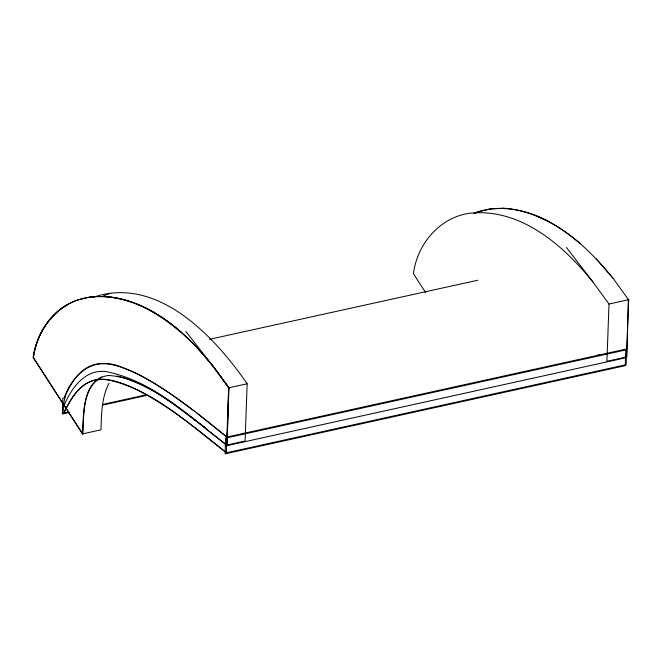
<?xml version="1.0" encoding="UTF-8"?>
<svg xmlns="http://www.w3.org/2000/svg" width="662" height="662" viewBox="0 0 662 662"><rect width="100%" height="100%" fill="white"/><g stroke="black" fill="none" stroke-linecap="round" stroke-linejoin="round"><path stroke-width="0.99" d="M227.066 445.236L228.688 387.22M626.144 364.63L626.583 348.932M626.74 357.157L628.362 299.141M109.089 383.207C101.476 397.399 101.609 414.131 100.947 429.82L82.46 433.891C83.842 413.733 81.84 378.73 108.924 375.42M82.742 433.833C84.107 414.478 82.047 387.659 101.931 376.935M92.572 297.503C156.861 274.854 214.405 336.147 247.158 383.778L245.081 441.041L226.594 445.112L228.671 387.849L212.61 365.796L185.799 331.339M626.55 356.967L628.66 299.704L608.999 304.032L592.937 281.979L566.415 247.456M608.999 304.032L606.922 361.295L626.583 356.959M628.379 306.738L628.635 299.704M33.39 357.281C37.155 327.657 60.052 300.581 90.562 297.072C124.166 293.158 155.86 310.635 180.61 331.794M64.313 397.291C74.111 371.44 95.676 355.262 123.016 367.782C149.372 377.812 172.327 394.759 194.769 411.466M64.255 405.061C71.504 387.965 85.348 368.527 106.524 371.68C153.601 381.238 189.787 416.994 226.876 445.054L228.953 387.791C197.59 342.287 150.622 291.652 90.156 296.981M66.912 304.876C48.036 315.832 36.675 336.279 33.381 357.447L82.725 433.958M78.099 299.836C53.101 307.962 36.708 332.167 33.1 357.513L82.46 433.891M474.042 213.429L477.798 211.741L490.145 208.836M474.141 213.528C511.519 198.6 552.091 219.304 580.284 243.715M103.603 295.757L110.248 293.324M77.818 299.894L90.437 296.924M209.382 339.341L477.823 280.233M64.802 397.879L62.816 398.317L62.377 414.015L69.344 412.476M62.592 406.162L64.586 405.723M68.5 411.996L63.875 413.022C70.702 399.55 79.026 383.157 95.369 380.054C109.867 377.63 124.133 383.513 136.926 389.719C168.769 406.104 196.846 428.728 224.517 451.219M102.709 404.441L146.161 394.833M102.188 405.235L146.534 395.462M228.671 387.849L247.158 383.778M626.103 349.064L226.851 437.052L196.655 412.906M225.337 445.998L625.491 357.803M625.656 364.795L226.404 452.783L226.909 437.019C198.914 414.238 170.581 391.341 138.532 374.435C126.152 368.502 112.821 362.826 98.779 363.835C89.643 364.82 81.616 370.157 76.097 377.348C68.252 387.891 61.74 399.178 64.04 412.914C71.289 395.81 85.133 376.372 106.309 379.525C152.972 388.958 188.902 424.292 225.684 452.08M490.112 208.836L503.484 208.174M108.642 375.478C145.888 377.795 175.769 407.097 204.955 427.313M503.459 208.182C549.063 211.178 585.465 244.278 612.822 278.172M103.495 296.328C140.46 298.488 171.946 321.806 196.887 347.442M117.066 375.958C159.484 387.336 192.551 419.071 226.594 445.112M532.562 214.157L548.037 221.05M598.307 354.327L599.88 355.593M596.33 258.883L612.598 277.643L628.9 300.275M592.937 281.979C563.321 245.379 520.92 208.133 470.483 213.164C439.932 216.805 417.159 244.038 413.427 273.696L425.542 292.438M196.374 347.029L213.147 366.26L229.226 388.362M225.56 438.145L225.121 453.842L625.276 365.656L625.714 349.958L225.56 438.145"/></g></svg>
